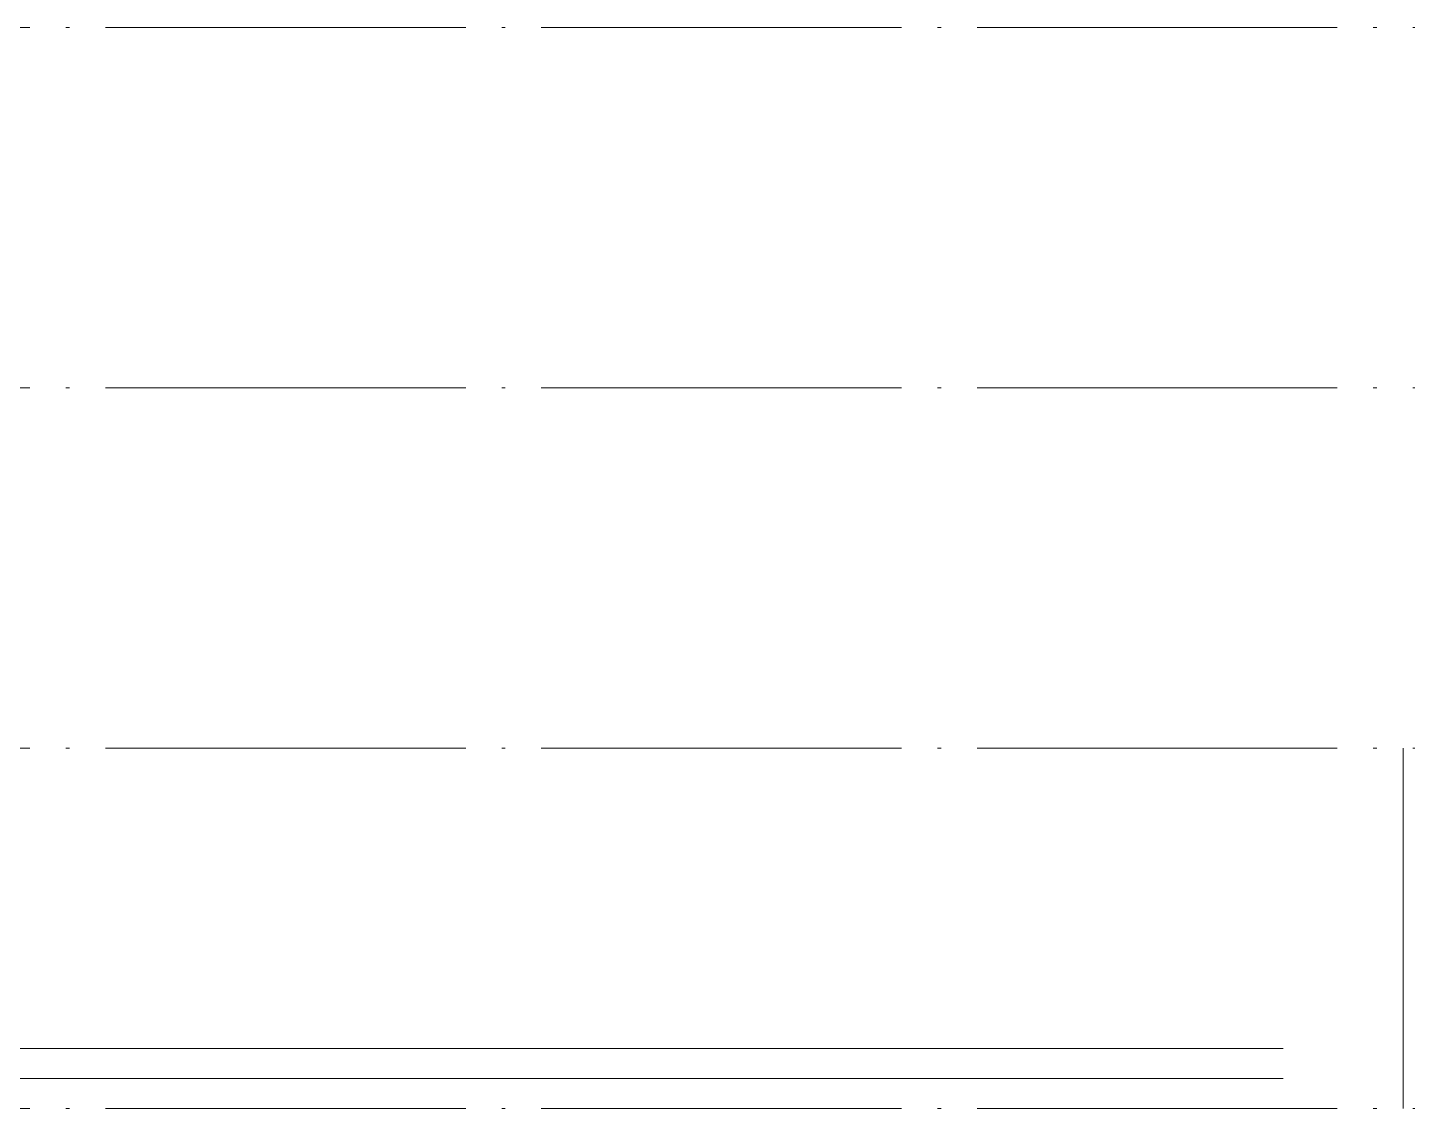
# Model space of a CAD drawing. Extents: x -518115 to 389031, y -231062 to 1628073.
# Drawn here: x 19575 to 21873, y 672657 to 674457 of the extents above; entities that cross this region are included whole.
import ezdxf

# ---------------------------------------------------------------- set-up
doc = ezdxf.new("R2010")
doc.units = 0
doc.header["$LTSCALE"] = 1000
doc.header["$MEASUREMENT"] = 0
doc.linetypes.add('DOTE', pattern=[2.42, 2, -0.2, 0.02, -0.2])
for name, color, linetype, lineweight in [('DOTE', 19, 'DOTE', 9), ('平面-栏杆', 135, 'Continuous', 15), ('平面-看线', 45, 'Continuous', 15)]:
    doc.layers.add(name, color=color, linetype=linetype, lineweight=lineweight)

# ---------------------------------------------------------------- blocks, each defined once
blk = doc.blocks.new('HFHFTHFD')
at = {"layer": 'DOTE', "linetype": 'DOTE', "ltscale": 0.3}
for p, q in [((472616.6, 597248.8), (418616.6, 597248.8)), ((472616.6, 596648.8), (418616.6, 596648.8)), ((472616.6, 596048.8), (418616.6, 596048.8)), ((429166.6, 596048.8), (429166.6, 595448.8)), ((472616.6, 595448.8), (418616.6, 595448.8))]:
    blk.add_line(p, q, dxfattribs=at)

msp = doc.modelspace()

# ---------------------------------------------------------------- linework, layer by layer
at = {"layer": '平面-栏杆'}
msp.add_lwpolyline([(21666.6, 672707.2), (17016.6, 672707.2)], dxfattribs=at)
at = {"layer": '平面-看线'}
msp.add_lwpolyline([(21666.6, 672757.2), (17016.6, 672757.2)], dxfattribs=at)

# ---------------------------------------------------------------- block references
msp.add_blockref('HFHFTHFD', (-407300, 77208.4))

doc.saveas('drawing.dxf')
